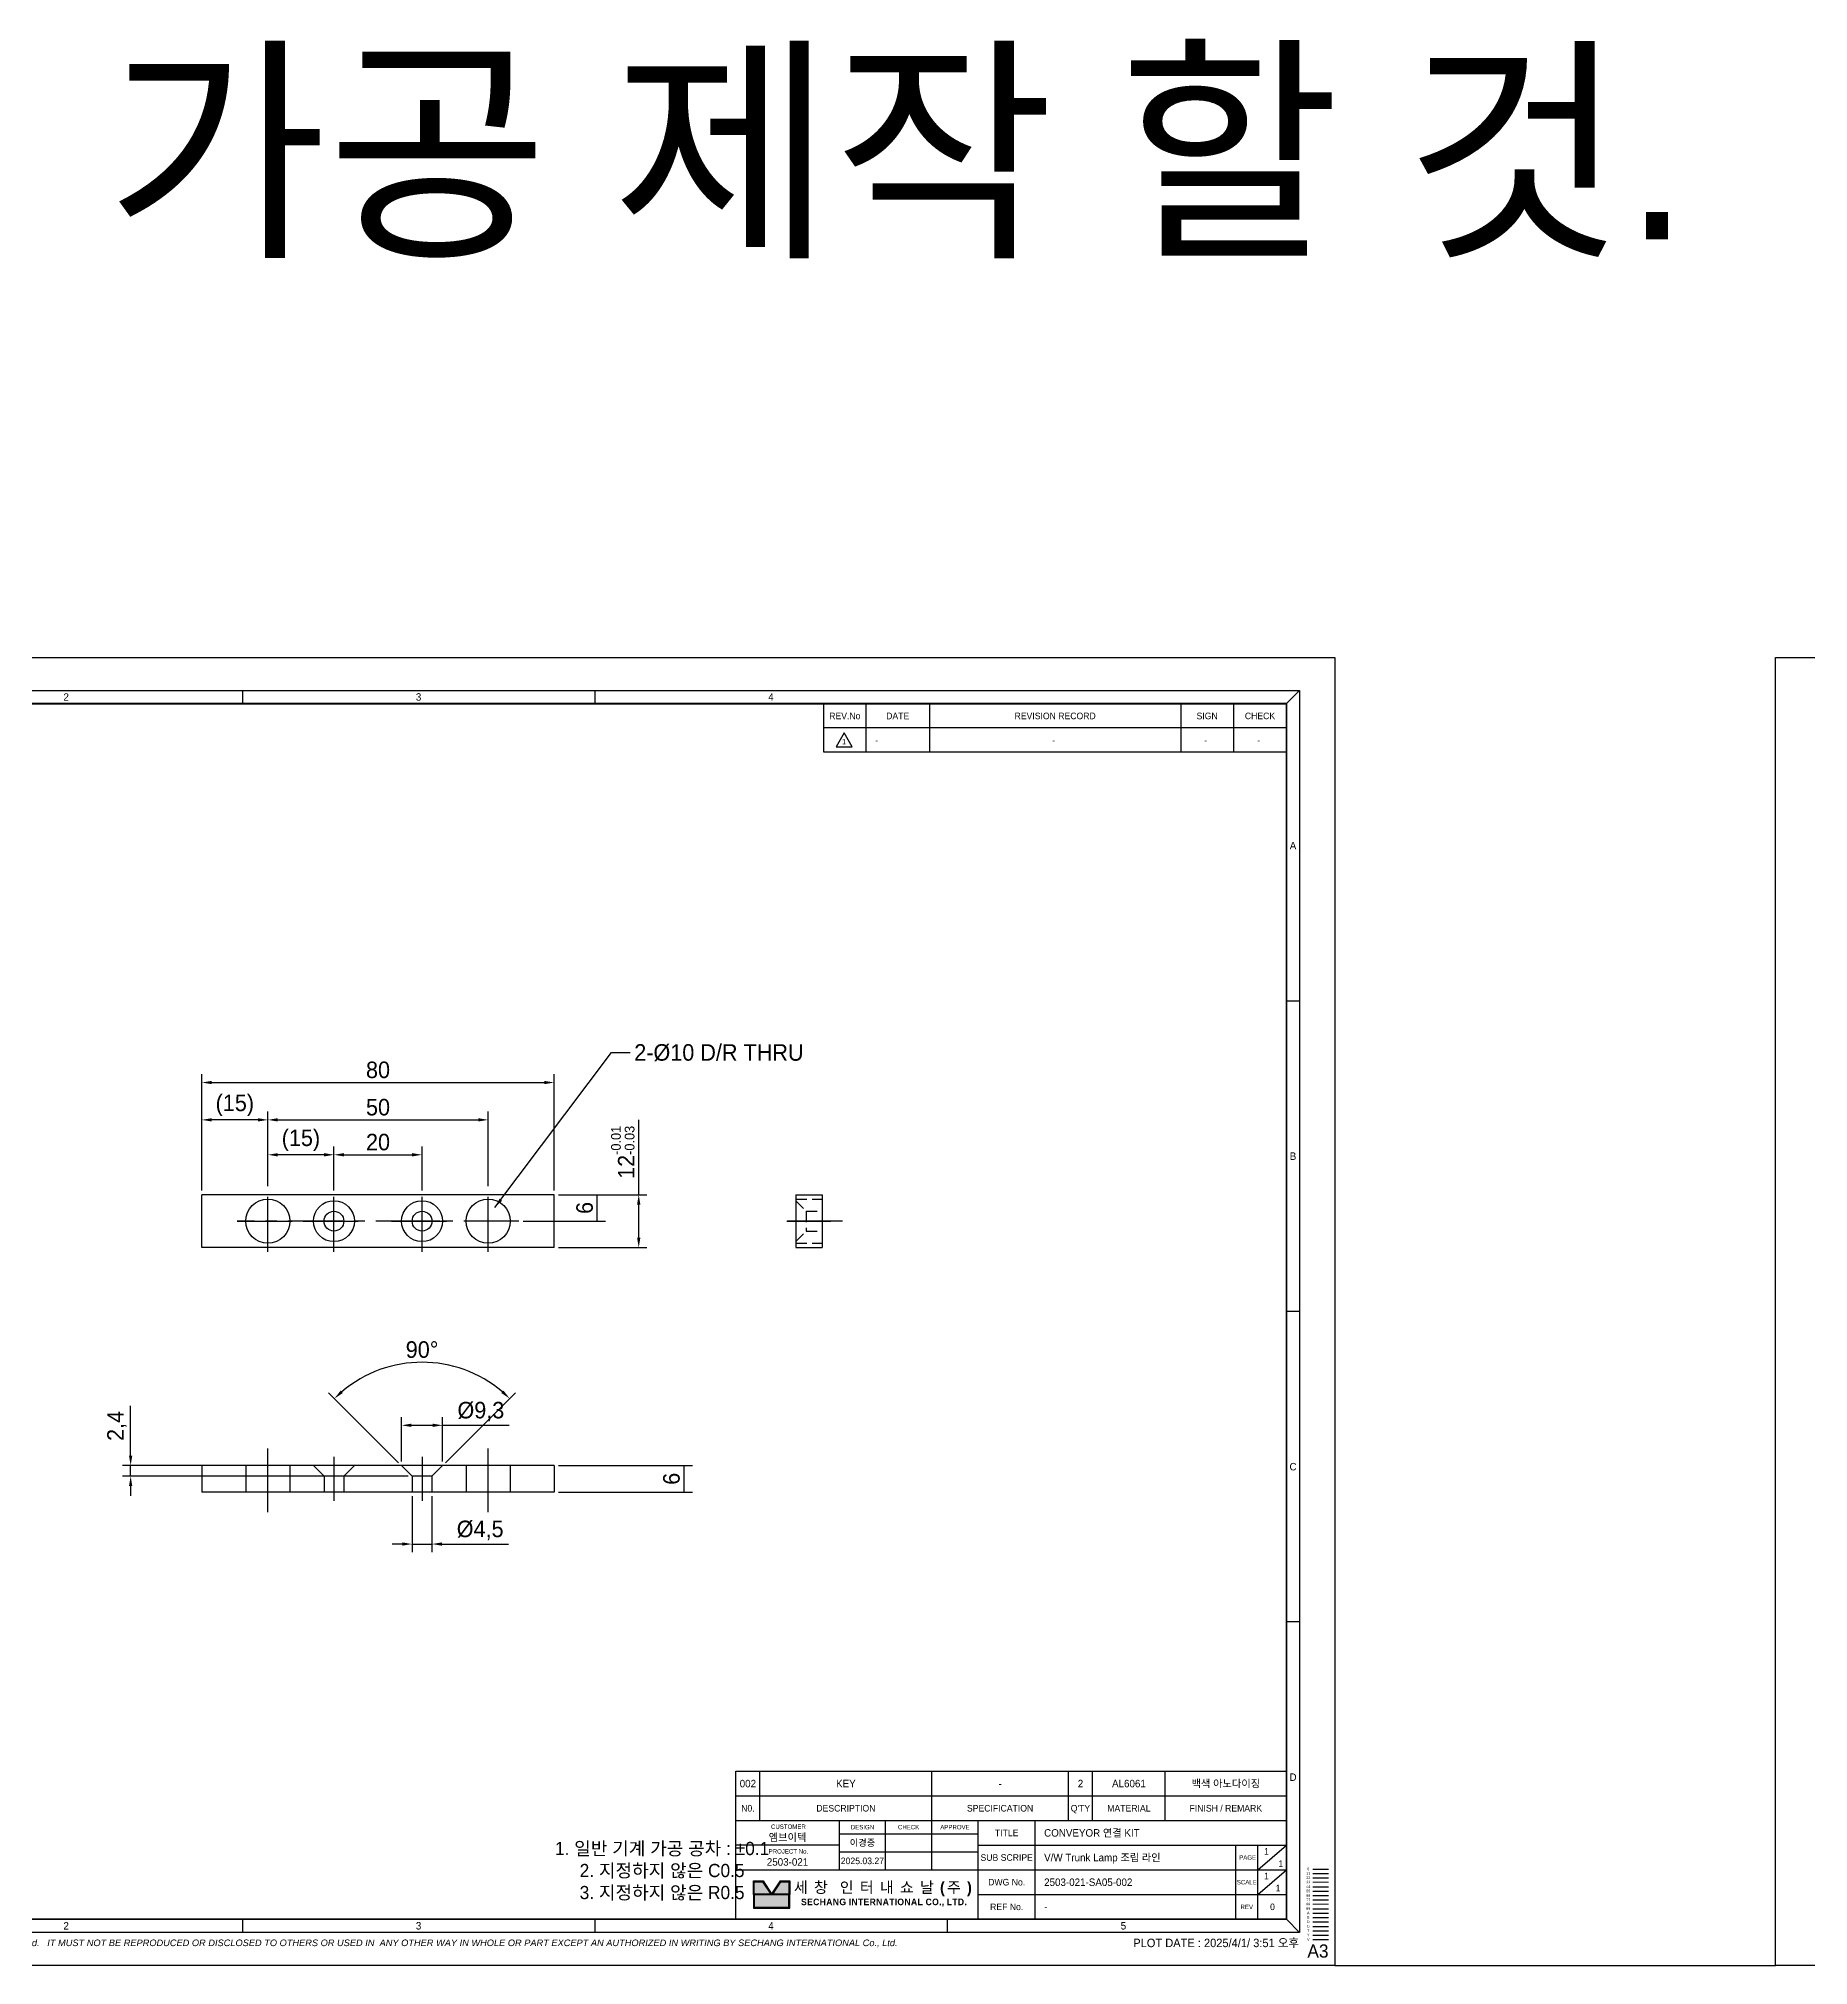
# Model space of a CAD drawing. Header units: inches. Extents: x 0 to 23821, y 0 to 11279.
# Drawn here: x 17445.7 to 17847.5, y 9878.4 to 10315.9 of the extents above; entities that cross this region are included whole.
import ezdxf
from ezdxf.enums import TextEntityAlignment as Align

# ---------------------------------------------------------------- set-up
doc = ezdxf.new("R2010")
doc.units = ezdxf.units.IN
doc.header["$LTSCALE"] = 10
doc.header["$MEASUREMENT"] = 0
for name, pattern in [('CENTER', [2, 1.25, -0.25, 0.25, -0.25]), ('HIDDEN', [0.375, 0.25, -0.125]), ('HIDDENX2', [0.75, 0.5, -0.25]), ('PHANTOM', [2.5, 1.25, -0.25, 0.25, -0.25, 0.25, -0.25])]:
    doc.linetypes.add(name, pattern=pattern)
doc.layers.get('Defpoints').update_dxf_attribs({"color": 8})
for name, color, linetype in [('11', 1, 'CENTER'), ('22', 2, 'HIDDEN'), ('44', 4, 'Continuous'), ('55', 5, 'Continuous'), ('66', 6, 'PHANTOM'), ('77', 40, 'HIDDEN'), ('99', 181, 'Continuous'), ('A', 8, 'Continuous'), ('B', 123, 'Continuous'), ('CENTERLINE', 1, 'CENTER'), ('D', 3, 'Continuous'), ('G', 231, 'Continuous'), ('HiddenLine', 4, 'HIDDENX2'), ('T', 3, 'Continuous'), ('V', 1, 'Continuous'), ('Y', 60, 'Continuous')]:
    doc.layers.add(name, color=color, linetype=linetype)
doc.layers.add('33', color=3, linetype='PHANTOM', lineweight=9)
doc.layers.add('88', color=35, linetype='Continuous', lineweight=5)
doc.styles.add('ROMANS', font='romans.shx', dxfattribs={"width": 0.9, "bigfont": 'whgtxt.shx'})
doc.styles.add('SCI', font='')
doc.styles.get('SCI').set_extended_font_data('Gulim')
doc.dimstyles.new('SCH', dxfattribs={"dimtxt": 2.5, "dimasz": 2, "dimexe": 1.25, "dimexo": 0.625, "dimtad": 1, "dimdec": 8, "dimtxsty": 'SCI', "dimcen": 2.5, "dimclrd": 4, "dimclre": 4, "dimclrt": 7, "dimadec": 8, "dimazin": 2, "dimtfac": 1, "dimtdec": 8, "dimtmove": 0, "dimatfit": 3, "dimfxl": 1, "dimarcsym": 0})

# ---------------------------------------------------------------- blocks, each defined once
blk = doc.blocks.new('A$C5b8731fd')
for p, q in [((0, 0), (-2.25, -3.9)), ((2.25, -3.9), (0, 0)), ((-2.25, -3.9), (2.25, -3.9))]:
    blk.add_line(p, q)
blk = doc.blocks.new('SECHANG REV')
at = {"color": 7}
blk.add_line((-52.5, 0), (-52.5, 5.5), dxfattribs=at)
at = {"color": 3}
for p, q in [((-43, 5.5), (-43, 0)), ((-28.5, 5.5), (-28.5, 0)), ((28.5, 5.5), (28.5, 0)), ((40.5, 5.5), (40.5, 0)), ((52.5, 5.5), (52.5, 0))]:
    blk.add_line(p, q, dxfattribs=at)
blk.add_line((52.5, 0), (-52.5, 0))
blk = doc.blocks.new('A$Ce02b700d')
h = blk.add_hatch(color=5)
h.dxf.hatch_style = 1
h.paths.add_polyline_path([(145.04, -139), (144.1, -139), (144.1, -140.4), (145.97, -140.4)])
h.paths.add_polyline_path([(148.03, -139), (147.09, -139), (146.16, -140.4), (148.03, -140.4)])
h.paths.add_polyline_path([(148.03, -140.5), (144.1, -140.5), (144.1, -141.9), (148.03, -141.9)])
at = {"color": 2}
for p, q in [((6, -3.75), (7.5, -5.25)), ((46, -5), (46, -3.75)), ((46, -3.75), (46, -5.25)), ((86, -3.75), (86, -5.25)), ((126, -3.75), (126, -5.25)), ((206, -3.75), (204.5, -5.25)), ((7.5, -143.25), (6, -144.75)), ((46, -143.25), (46, -144.75)), ((86, -143.25), (86, -144.75)), ((126, -143.25), (126, -144.75)), ((166, -143.25), (166, -144.75)), ((204.5, -143.25), (206, -144.75))]:
    blk.add_line(p, q, dxfattribs=at)
at = {"color": 40}
for p, q in [((23.5, -9.25), (23.5, -5.25)), ((46, -9.25), (46, -5.25))]:
    blk.add_line(p, q, dxfattribs=at)
at = {"color": 3}
blk.add_line((152, -5.25), (204.5, -5.25), dxfattribs=at)
blk.add_line((152, -5.25), (204.5, -5.25), dxfattribs=at)
for p, q in [((6, -39), (7.5, -39)), ((204.5, -39), (206, -39)), ((7.5, -74.25), (6, -74.25)), ((206, -74.25), (204.5, -74.25)), ((7.5, -109.5), (6, -109.5)), ((206, -109.5), (204.5, -109.5)), ((142, -126.45), (204.5, -126.45)), ((142, -143.25), (142, -126.45)), ((204.5, -126.45), (204.5, -143.25)), ((142, -129.25), (204.5, -129.25)), ((142, -132.05), (204.5, -132.05)), ((153.75, -132.05), (153.75, -137.65)), ((159, -137.65), (159, -132.05)), ((164.25, -137.65), (164.25, -132.05)), ((169.5, -143.25), (169.5, -132.05)), ((153.75, -133.55), (169.5, -133.55)), ((198.75, -143.25), (198.75, -134.85)), ((201.25, -137.65), (204.5, -134.85)), ((201.25, -143.25), (201.25, -134.85)), ((142, -137.65), (204.5, -137.65)), ((201.25, -140.45), (204.5, -137.65)), ((207.48, -137.56), (209.29, -137.56)), ((144, -140.45), (144, -138.9)), ((144, -138.9), (145.1, -138.9)), ((144.1, -140.4), (144.1, -139)), ((144.1, -139), (145.04, -139)), ((145.04, -139), (145.97, -140.4)), ((145.1, -138.9), (146.07, -140.36)), ((147.04, -138.9), (146.07, -140.36)), ((147.09, -139), (146.16, -140.4)), ((147.04, -138.9), (148.13, -138.9)), ((147.09, -139), (148.03, -139)), ((148.03, -139), (148.03, -140.4)), ((148.13, -138.9), (148.13, -140.45)), ((144, -140.45), (144, -142)), ((144, -142), (148.13, -142)), ((145.97, -140.4), (144.1, -140.4)), ((148.03, -140.5), (144.1, -140.5)), ((144.1, -140.5), (144.1, -141.9)), ((144.1, -141.9), (148.03, -141.9)), ((148.03, -140.4), (146.16, -140.4)), ((148.03, -141.9), (148.03, -140.5)), ((148.13, -142), (148.13, -140.45)), ((142, -143.25), (204.5, -143.25))]:
    blk.add_line(p, q)
at = {"color": 1}
blk.add_lwpolyline([(0, 0), (210, 0), (210, -148.5), (0, -148.5)], close=True, dxfattribs=at)
at = {"color": 2}
blk.add_lwpolyline([(6, -3.75), (206, -3.75), (206, -144.75), (6, -144.75)], close=True, dxfattribs=at)
at = {"const_width": 0.2}
blk.add_lwpolyline([(7.5, -5.25), (204.5, -5.25), (204.5, -143.25), (7.5, -143.25)], close=True, dxfattribs=at)
at = {"color": 40}
blk.add_lwpolyline([(7.5, -9.25), (46, -9.25)], dxfattribs=at)
for points in [[(22.22, -16.54), (23.84, -13.72), (20.59, -13.72)], [(25.47, -16.54), (27.09, -13.72), (23.84, -13.72)], [(33.58, -16.54), (35.21, -13.72), (31.96, -13.72)], [(36.83, -16.54), (38.46, -13.72), (35.21, -13.72)], [(40.08, -16.54), (41.71, -13.72), (38.46, -13.72)]]:
    blk.add_lwpolyline(points, close=True)
blk.add_circle((14.59, -14.92), 3.75)
at = {"layer": '11'}
blk.add_line((207.48, -138.06), (209.29, -138.06), dxfattribs=at)
at = {"layer": '22'}
blk.add_line((207.48, -138.56), (209.29, -138.56), dxfattribs=at)
at = {"layer": '33'}
blk.add_line((207.48, -139.06), (209.29, -139.06), dxfattribs=at)
at = {"layer": '44'}
blk.add_line((207.48, -139.56), (209.29, -139.56), dxfattribs=at)
at = {"layer": '55'}
blk.add_line((207.48, -140.06), (209.29, -140.06), dxfattribs=at)
at = {"layer": '66'}
blk.add_line((207.48, -140.56), (209.29, -140.56), dxfattribs=at)
at = {"layer": '77'}
blk.add_line((207.48, -141.06), (209.29, -141.06), dxfattribs=at)
at = {"layer": '88'}
blk.add_line((207.48, -141.56), (209.29, -141.56), dxfattribs=at)
at = {"layer": '99'}
blk.add_line((207.48, -142.06), (209.29, -142.06), dxfattribs=at)
at = {"layer": 'A'}
blk.add_line((207.48, -142.56), (209.29, -142.56), dxfattribs=at)
at = {"layer": 'B'}
blk.add_line((207.48, -143.06), (209.29, -143.06), dxfattribs=at)
at = {"layer": 'D'}
for p, q in [((144.75, -129.25), (144.75, -126.45)), ((164.25, -129.25), (164.25, -126.45)), ((179.75, -129.25), (179.75, -126.45)), ((182.5, -129.25), (182.5, -126.45)), ((190.75, -129.25), (190.75, -126.45)), ((144.75, -132.05), (144.75, -129.25)), ((164.25, -132.05), (164.25, -129.25)), ((179.75, -132.05), (179.75, -129.25)), ((182.5, -132.05), (182.5, -129.25)), ((190.75, -132.05), (190.75, -129.25)), ((176, -143.25), (176, -132.05)), ((153.75, -134.85), (142, -134.85)), ((153.75, -135.6), (169.5, -135.6)), ((169.5, -134.85), (204.5, -134.85)), ((169.5, -140.45), (204.5, -140.45)), ((207.48, -143.56), (209.29, -143.56))]:
    blk.add_line(p, q, dxfattribs=at)
at = {"layer": 'G'}
blk.add_line((207.48, -144.06), (209.29, -144.06), dxfattribs=at)
at = {"layer": 'T'}
blk.add_line((207.48, -144.56), (209.29, -144.56), dxfattribs=at)
at = {"layer": 'V'}
blk.add_line((207.48, -145.56), (209.29, -145.56), dxfattribs=at)
at = {"layer": 'Y'}
blk.add_line((207.48, -145.06), (209.29, -145.06), dxfattribs=at)
for name, p, xscale, yscale, zscale in [('SECHANG REV', (178.25, -8), 0.5, 0.5, 0.5), ('SECHANG REV', (178.25, -10.75), 0.5, 0.5, 0.5), ('A$C5b8731fd', (154.3, -8.58), 0.3999999999999999, 0.3999999999999999, 0.3999999999999999)]:
    blk.add_blockref(name, p, dxfattribs=dict(xscale=xscale, yscale=yscale, zscale=zscale))
at = {"color": 2, "style": 'SCI'}
blk.add_text('1', height=0.5, dxfattribs=at).set_placement((26, -4.38), align=Align.MIDDLE_CENTER)
at = {"style": 'SCI'}
for s, height, p in [('Project No.', 2, (15.5, -7.25)), ('N0.', 0.75, (143.38, -130.65)), ('DESCRIPTION', 0.75, (154.5, -130.65)), ('SPECIFICATION', 0.75, (172, -130.65)), ("Q'TY", 0.75, (181.12, -130.65)), ('MATERIAL', 0.75, (186.62, -130.65)), ('FINISH / REMARK', 0.75, (197.62, -130.65)), ('이경중', 0.75, (156.38, -134.57)), ('0', 0.3, (206.98, -137.54))]:
    blk.add_text(s, height=height, dxfattribs=at).set_placement(p, align=Align.MIDDLE_CENTER)
for p in [(157.84, -9.77), (177.93, -9.77), (195.18, -9.77), (201.18, -9.77)]:
    blk.add_text('-', height=0.75, dxfattribs=at).set_placement(p)
at = {"style": 'ROMANS', "width": 0.8}
for s, p in [('(', (30.29, -14.66)), (')', (42.92, -14.66))]:
    blk.add_text(s, height=3.08, dxfattribs=at).set_placement(p, align=Align.MIDDLE_CENTER)
at = {"linetype": 'Continuous', "style": 'SCI'}
blk.add_text('PLOT DATE : 2025/4/1/ 3:51 오후', height=0.96, dxfattribs=at).set_placement((205.93, -146.42), align=Align.RIGHT)
at = {"color": 2, "style": 'SCI'}
blk.add_text('A3', height=1.5, dxfattribs=at).set_placement((209.28, -148.06), align=Align.BOTTOM_RIGHT)
at = {"color": 2, "attachment_point": 5, "style": 'SCI'}
for s, insert, char_height, width in [('1', (26, -4.5), 0.85, 40), ('2', (66, -4.5), 0.85, 40), ('3', (106, -4.5), 0.85, 40), ('4', (146, -4.5), 0.85, 40), ('A', (6.75, -21.37), 0.85, 1.5), ('A', (205.25, -21.37), 0.85, 1.5), ('B', (6.75, -56.62), 0.85, 1.5), ('B', (205.25, -56.62), 0.85, 1.5), ('C', (6.75, -91.88), 0.85, 1.5), ('C', (205.25, -91.88), 0.85, 1.5), ('D', (6.75, -127.12), 0.85, 1.5), ('D', (205.25, -127.12), 0.85, 1.5), ('1. 일반 기계 가공 공차 : ±0.1\\P2. 지정하지 않은 C0.5\\P3. 지정하지 않은 R0.5', (133.64, -137.8), 1.5, 41.7909), ('1', (26, -144), 0.85, 40), ('2', (66, -144), 0.85, 40), ('3', (106, -144), 0.85, 40), ('4', (146, -144), 0.85, 40), ('5', (186, -144), 0.85, 40)]:
    blk.add_mtext(s, dxfattribs=dict(at, insert=insert, char_height=char_height, width=width))
at = {"style": 'SCI'}
for s, insert, char_height, width, attachment_point in [('REV.No', (154.38, -6.65), 0.75, 4.75, 5), ('DATE', (160.38, -6.65), 0.75, 7.25, 5), ('REVISION RECORD', (178.25, -6.65), 0.75, 28.5, 5), ('SIGN', (195.5, -6.65), 0.75, 6, 5), ('CHECK', (201.5, -6.65), 0.75, 6, 5), ('{\\fGulim|b0|i0|c129|p50;1}', (154.3, -9.56), 0.6, 1.8015, 5), (' CUSTOMER', (147.88, -132.75), 0.5, 11.75, 5), ('DESIGN', (156.38, -132.8), 0.5, 5.25, 5), ('CHECK', (161.62, -132.8), 0.5, 5.25, 5), ('APPROVE', (166.88, -132.8), 0.5, 5.25, 5), ('TITLE', (172.75, -133.45), 0.75, 6.5, 5), (' PROJECT No.', (147.88, -135.55), 0.5, 11.75, 5), ('\\pi0.71363;1', (201.25, -135.55), 0.75, 1.625, 4), ('SUB SCRIPE', (172.75, -136.25), 0.75, 6.5, 5), (' PAGE', (200, -136.25), 0.5, 2.5, 5), ('\\pi0.71363;1', (202.88, -136.95), 0.75, 1.625, 4), ('{\\fGulim|b1|i0|c129|p50;\\T1.45;세창 인터내쇼날(주)}', (158.82, -139.82), 1.25, 19.3667, 5), ('DWG No.', (172.75, -139.05), 0.75, 6.5, 5), ('SCALE', (200, -139.05), 0.5, 2.5, 5), ('\\pi0.71363;1', (201.25, -138.35), 0.75, 1.625, 4), ('{\\fGulim|b1|i0|c129|p50;\\T1.05;SECHANG INTERNATIONAL CO., LTD.}', (158.82, -141.37), 0.75, 19.3667, 5), ('REF No.', (172.75, -141.85), 0.75, 6.5, 5), ('REV', (200, -141.85), 0.5, 2.5, 5)]:
    blk.add_mtext(s, dxfattribs=dict(at, insert=insert, char_height=char_height, width=width, attachment_point=attachment_point))
at = {"color": 3, "insert": (6, -146), "char_height": 0.75, "width": 200.0119, "attachment_point": 4, "style": 'SCI'}
blk.add_mtext('{\\fArial|b0|i1|c0|p34;THIS DRAWING CONTAINS CONFIDENTIAL INFORMATION PROPRIETARY TO SECHANG INTERNATIONAL Co., Ltd.   IT MUST NOT BE REPRODUCED OR DISCLOSED TO OTHERS OR USED IN  ANY OTHER WAY IN WHOLE OR PART EXCEPT AN AUTHORIZED IN WRITING BY SECHANG INTERNATIONAL Co., Ltd.  }', dxfattribs=at)
at = {"layer": '11', "style": 'SCI'}
blk.add_text('11', height=0.3, dxfattribs=at).set_placement((206.98, -138.04), align=Align.MIDDLE_CENTER)
at = {"layer": '22', "style": 'SCI'}
blk.add_text('22', height=0.3, dxfattribs=at).set_placement((206.98, -138.54), align=Align.MIDDLE_CENTER)
at = {"layer": '33', "style": 'SCI'}
blk.add_text('33', height=0.3, dxfattribs=at).set_placement((206.98, -139.04), align=Align.MIDDLE_CENTER)
at = {"layer": '44', "style": 'SCI'}
blk.add_text('44', height=0.3, dxfattribs=at).set_placement((206.98, -139.54), align=Align.MIDDLE_CENTER)
at = {"layer": '55', "style": 'SCI'}
blk.add_text('55', height=0.3, dxfattribs=at).set_placement((206.98, -140.04), align=Align.MIDDLE_CENTER)
at = {"layer": '66', "style": 'SCI'}
blk.add_text('66', height=0.3, dxfattribs=at).set_placement((206.98, -140.54), align=Align.MIDDLE_CENTER)
at = {"layer": '77', "style": 'SCI'}
blk.add_text('77', height=0.3, dxfattribs=at).set_placement((206.98, -141.04), align=Align.MIDDLE_CENTER)
at = {"layer": '88', "style": 'SCI'}
blk.add_text('88', height=0.3, dxfattribs=at).set_placement((206.98, -141.54), align=Align.MIDDLE_CENTER)
at = {"layer": '99', "style": 'SCI'}
blk.add_text('99', height=0.3, dxfattribs=at).set_placement((206.98, -142.04), align=Align.MIDDLE_CENTER)
at = {"layer": 'A', "style": 'SCI'}
blk.add_text('A', height=0.3, dxfattribs=at).set_placement((206.98, -142.54), align=Align.MIDDLE_CENTER)
at = {"layer": 'B', "style": 'SCI'}
blk.add_text('B', height=0.3, dxfattribs=at).set_placement((206.98, -143.04), align=Align.MIDDLE_CENTER)
at = {"layer": 'D', "style": 'SCI'}
blk.add_text('D', height=0.3, dxfattribs=at).set_placement((206.98, -143.54), align=Align.MIDDLE_CENTER)
at = {"layer": 'G', "style": 'SCI'}
blk.add_text('G', height=0.3, dxfattribs=at).set_placement((206.98, -144.04), align=Align.MIDDLE_CENTER)
at = {"layer": 'T', "style": 'SCI'}
blk.add_text('T', height=0.3, dxfattribs=at).set_placement((206.98, -144.54), align=Align.MIDDLE_CENTER)
at = {"layer": 'V', "style": 'SCI'}
blk.add_text('V', height=0.3, dxfattribs=at).set_placement((206.98, -145.54), align=Align.MIDDLE_CENTER)
at = {"layer": 'Y', "style": 'SCI'}
blk.add_text('Y', height=0.3, dxfattribs=at).set_placement((206.98, -145.04), align=Align.MIDDLE_CENTER)
blk = doc.blocks.new('A$C1D625E36')
for p, q in [((40, 0), (-40, 0)), ((-40, 0), (-40, -6)), ((40, 0), (40, -6)), ((40, -6), (-40, -6))]:
    blk.add_line(p, q)
at = {"layer": 'CENTERLINE', "ltscale": 5}
for p, q in [((-25, -10.6), (-25, 3.9)), ((25, -10.6), (25, 3.9))]:
    blk.add_line(p, q, dxfattribs=at)
at = {"layer": 'CENTERLINE', "ltscale": 1.425}
for p, q in [((-10, 2), (-10, -8)), ((10, 2), (10, -8))]:
    blk.add_line(p, q, dxfattribs=at)
at = {"layer": 'HiddenLine', "ltscale": 5}
for p, q in [((-30, 0), (-30, -6)), ((-20, 0), (-20, -6)), ((20, 0), (20, -6)), ((30, 0), (30, -6))]:
    blk.add_line(p, q, dxfattribs=at)
at = {"layer": 'HiddenLine', "ltscale": 2.85}
for p, q in [((-14.65, 0), (-12.25, -2.4)), ((-5.35, 0), (-7.75, -2.4)), ((5.35, 0), (7.75, -2.4)), ((14.65, 0), (12.25, -2.4)), ((-7.75, -2.4), (-12.25, -2.4)), ((-12.25, -2.4), (-12.25, -6)), ((-7.75, -2.4), (-7.75, -6)), ((12.25, -2.4), (7.75, -2.4)), ((7.75, -2.4), (7.75, -6)), ((12.25, -2.4), (12.25, -6))]:
    blk.add_line(p, q, dxfattribs=at)
blk = doc.blocks.new('MDCSM4', base_point=(159210.18, -20101.08))
at = {"color": 7, "linetype": 'Continuous'}
for radius in [4.65, 2.25]:
    blk.add_circle((159210.18, -20101.08), radius, dxfattribs=at)
at = {"layer": '11'}
for p, q in [((159210.18, -20108.05), (159210.18, -20094.1)), ((159203.21, -20101.08), (159217.16, -20101.08))]:
    blk.add_line(p, q, dxfattribs=at)
blk = doc.blocks.new('A$C02CF22F7')
for p, q in [((-40, -6), (-40, 6)), ((40, 6), (-40, 6)), ((40, -6), (40, 6)), ((40, -6), (-40, -6))]:
    blk.add_line(p, q)
for centre in [(-25, 0), (25, 0)]:
    blk.add_circle(centre, 5)
at = {"layer": '11'}
for p, q in [((-25, -7), (-25, 7)), ((25, -7), (25, 7)), ((32, 0), (-32, 0)), ((-32, 0), (-18, 0)), ((-14, 0), (-6, 0)), ((14, 0), (6, 0))]:
    blk.add_line(p, q, dxfattribs=at)
for p in [(-10, 0), (10, 0)]:
    blk.add_blockref('MDCSM4', p)
blk = doc.blocks.new('*D2035')
at = {"color": 4, "lineweight": -2, "transparency": 16777216}
for p, q in [((17581.97, 10053.39), (17581.97, 10070.38)), ((17563.73, 10053.39), (17583.85, 10053.39)), ((17581.97, 10043.64), (17581.97, 10051.14)), ((17563.73, 10041.39), (17583.85, 10041.39))]:
    blk.add_line(p, q, dxfattribs=at)
at = {"color": 4, "transparency": 16777216}
for points in [[(17581.6, 10051.14), (17582.35, 10051.14), (17581.97, 10053.39)], [(17581.6, 10043.64), (17582.35, 10043.64), (17581.97, 10041.39)]]:
    blk.add_solid(points, dxfattribs=at)
at = {"layer": 'Defpoints', "color": 0, "transparency": 16777216}
for p in [(17562.79, 10053.39), (17581.97, 10053.39), (17562.79, 10041.39)]:
    blk.add_point(p, dxfattribs=at)
at = {"color": 7, "transparency": 16777216, "insert": (17578.35, 10063.01), "char_height": 3.75, "attachment_point": 5, "rotation": 90, "style": 'SCI'}
blk.add_mtext('12{\\H0.59x;\\S-0.01^ -0.03;}', dxfattribs=at)
blk = doc.blocks.new('*D2036')
at = {"color": 4, "lineweight": -2, "transparency": 16777216}
for p, q in [((17563.73, 10053.39), (17574.44, 10053.39)), ((17572.56, 10047.39), (17572.56, 10053.39)), ((17555.73, 10047.39), (17574.44, 10047.39))]:
    blk.add_line(p, q, dxfattribs=at)
at = {"layer": 'Defpoints', "color": 0, "transparency": 16777216}
for p in [(17562.79, 10053.39), (17572.56, 10053.39), (17554.79, 10047.39)]:
    blk.add_point(p, dxfattribs=at)
at = {"color": 7, "transparency": 16777216, "insert": (17569.7, 10050.39), "char_height": 3.75, "attachment_point": 5, "rotation": 90, "style": 'SCI'}
blk.add_mtext('6', dxfattribs=at)
blk = doc.blocks.new('*D2037')
at = {"color": 4, "lineweight": -2, "transparency": 16777216}
for p, q in [((17482.79, 10054.32), (17482.79, 10080.74)), ((17562.79, 10054.32), (17562.79, 10080.74)), ((17485.04, 10078.86), (17560.54, 10078.86))]:
    blk.add_line(p, q, dxfattribs=at)
at = {"color": 4, "transparency": 16777216}
for points in [[(17485.04, 10079.24), (17485.04, 10078.49), (17482.79, 10078.86)], [(17560.54, 10079.24), (17560.54, 10078.49), (17562.79, 10078.86)]]:
    blk.add_solid(points, dxfattribs=at)
at = {"layer": 'Defpoints', "color": 0, "transparency": 16777216}
for p in [(17562.79, 10078.86), (17482.79, 10053.39), (17562.79, 10053.39)]:
    blk.add_point(p, dxfattribs=at)
at = {"color": 7, "transparency": 16777216, "insert": (17522.79, 10081.72), "char_height": 3.75, "attachment_point": 5, "style": 'SCI'}
blk.add_mtext('80', dxfattribs=at)
blk = doc.blocks.new('*D2038')
at = {"color": 4, "lineweight": -2, "transparency": 16777216}
for p, q in [((17497.79, 10055.32), (17497.79, 10072.26)), ((17547.79, 10055.32), (17547.79, 10072.26)), ((17500.04, 10070.38), (17545.54, 10070.38))]:
    blk.add_line(p, q, dxfattribs=at)
at = {"color": 4, "transparency": 16777216}
for points in [[(17500.04, 10070.76), (17500.04, 10070.01), (17497.79, 10070.38)], [(17545.54, 10070.76), (17545.54, 10070.01), (17547.79, 10070.38)]]:
    blk.add_solid(points, dxfattribs=at)
at = {"layer": 'Defpoints', "color": 0, "transparency": 16777216}
for p in [(17547.79, 10070.38), (17497.79, 10054.39), (17547.79, 10054.39)]:
    blk.add_point(p, dxfattribs=at)
at = {"color": 7, "transparency": 16777216, "insert": (17522.79, 10073.24), "char_height": 3.75, "attachment_point": 5, "style": 'SCI'}
blk.add_mtext('50', dxfattribs=at)
blk = doc.blocks.new('*D2039')
at = {"color": 4, "lineweight": -2, "transparency": 16777216}
for p, q in [((17512.79, 10054.32), (17512.79, 10064.33)), ((17532.79, 10054.32), (17532.79, 10064.33)), ((17515.04, 10062.46), (17530.54, 10062.46))]:
    blk.add_line(p, q, dxfattribs=at)
at = {"color": 4, "transparency": 16777216}
for points in [[(17515.04, 10062.83), (17515.04, 10062.08), (17512.79, 10062.46)], [(17530.54, 10062.83), (17530.54, 10062.08), (17532.79, 10062.46)]]:
    blk.add_solid(points, dxfattribs=at)
at = {"layer": 'Defpoints', "color": 0, "transparency": 16777216}
for p in [(17532.79, 10062.46), (17512.79, 10053.39), (17532.79, 10053.39)]:
    blk.add_point(p, dxfattribs=at)
at = {"color": 7, "transparency": 16777216, "insert": (17522.79, 10065.32), "char_height": 3.75, "attachment_point": 5, "style": 'SCI'}
blk.add_mtext('20', dxfattribs=at)
blk = doc.blocks.new('*D2040')
at = {"color": 4, "lineweight": -2, "transparency": 16777216}
for p, q in [((17497.79, 10055.32), (17497.79, 10064.33)), ((17512.79, 10055.3), (17512.79, 10064.33)), ((17510.54, 10062.46), (17500.04, 10062.46))]:
    blk.add_line(p, q, dxfattribs=at)
at = {"color": 4, "transparency": 16777216}
for points in [[(17500.04, 10062.83), (17500.04, 10062.08), (17497.79, 10062.46)], [(17510.54, 10062.83), (17510.54, 10062.08), (17512.79, 10062.46)]]:
    blk.add_solid(points, dxfattribs=at)
at = {"layer": 'Defpoints', "color": 0, "transparency": 16777216}
for p in [(17497.79, 10062.46), (17497.79, 10054.39), (17512.79, 10054.36)]:
    blk.add_point(p, dxfattribs=at)
at = {"color": 7, "transparency": 16777216, "insert": (17505.29, 10065.75), "char_height": 3.75, "attachment_point": 5, "style": 'SCI'}
blk.add_mtext('(15)', dxfattribs=at)
blk = doc.blocks.new('*D2041')
at = {"color": 4, "lineweight": -2, "transparency": 16777216}
for p, q in [((17482.79, 10054.32), (17482.79, 10072.26)), ((17497.79, 10055.32), (17497.79, 10072.26)), ((17495.54, 10070.38), (17485.04, 10070.38))]:
    blk.add_line(p, q, dxfattribs=at)
at = {"color": 4, "transparency": 16777216}
for points in [[(17485.04, 10070.76), (17485.04, 10070.01), (17482.79, 10070.38)], [(17495.54, 10070.76), (17495.54, 10070.01), (17497.79, 10070.38)]]:
    blk.add_solid(points, dxfattribs=at)
at = {"layer": 'Defpoints', "color": 0, "transparency": 16777216}
for p in [(17482.79, 10070.38), (17497.79, 10054.39), (17482.79, 10053.39)]:
    blk.add_point(p, dxfattribs=at)
at = {"color": 7, "transparency": 16777216, "insert": (17490.29, 10073.68), "char_height": 3.75, "attachment_point": 5, "style": 'SCI'}
blk.add_mtext('(15)', dxfattribs=at)
blk = doc.blocks.new('*D2042')
at = {"color": 4, "lineweight": -2, "transparency": 16777216}
for p, q in [((17563.73, 9991.89), (17594.16, 9991.89)), ((17592.28, 9985.89), (17592.28, 9991.89)), ((17563.73, 9985.89), (17594.16, 9985.89))]:
    blk.add_line(p, q, dxfattribs=at)
at = {"layer": 'Defpoints', "color": 0, "transparency": 16777216}
for p in [(17562.79, 9991.89), (17592.28, 9991.89), (17562.79, 9985.89)]:
    blk.add_point(p, dxfattribs=at)
at = {"color": 7, "transparency": 16777216, "insert": (17589.42, 9988.89), "char_height": 3.75, "attachment_point": 5, "rotation": 90, "style": 'SCI'}
blk.add_mtext('6', dxfattribs=at)
blk = doc.blocks.new('*D2043')
at = {"color": 4, "lineweight": -2, "transparency": 16777216}
for p, q in [((17528.14, 9992.82), (17528.14, 10002.91)), ((17537.44, 9992.82), (17537.44, 10002.91)), ((17530.39, 10001.03), (17535.19, 10001.03)), ((17537.44, 10001.03), (17552.58, 10001.03))]:
    blk.add_line(p, q, dxfattribs=at)
at = {"color": 4, "transparency": 16777216}
for points in [[(17530.39, 10001.41), (17530.39, 10000.66), (17528.14, 10001.03)], [(17535.19, 10001.41), (17535.19, 10000.66), (17537.44, 10001.03)]]:
    blk.add_solid(points, dxfattribs=at)
at = {"layer": 'Defpoints', "color": 0, "transparency": 16777216}
for p in [(17537.44, 10001.03), (17528.14, 9991.89), (17537.44, 9991.89)]:
    blk.add_point(p, dxfattribs=at)
at = {"color": 7, "transparency": 16777216, "insert": (17546.14, 10004.13), "char_height": 3.75, "attachment_point": 5, "style": 'SCI'}
blk.add_mtext('%%c9,3', dxfattribs=at)
blk = doc.blocks.new('*D2044')
at = {"color": 4, "lineweight": -2, "transparency": 16777216}
for p, q in [((17466.64, 9994.14), (17466.64, 10005.42)), ((17521.85, 9991.89), (17464.76, 9991.89)), ((17529.6, 9989.49), (17464.76, 9989.49)), ((17466.64, 9989.49), (17466.64, 9991.89)), ((17466.64, 9987.24), (17466.64, 9984.99))]:
    blk.add_line(p, q, dxfattribs=at)
at = {"color": 4, "transparency": 16777216}
for points in [[(17466.26, 9994.14), (17467.01, 9994.14), (17466.64, 9991.89)], [(17466.26, 9987.24), (17467.01, 9987.24), (17466.64, 9989.49)]]:
    blk.add_solid(points, dxfattribs=at)
at = {"layer": 'Defpoints', "color": 0, "transparency": 16777216}
for p in [(17466.64, 9991.89), (17522.79, 9991.89), (17530.54, 9989.49)]:
    blk.add_point(p, dxfattribs=at)
at = {"color": 7, "transparency": 16777216, "insert": (17463.54, 10000.9), "char_height": 3.75, "attachment_point": 5, "rotation": 90, "style": 'SCI'}
blk.add_mtext('2,4', dxfattribs=at)
blk = doc.blocks.new('*D2045')
at = {"color": 4, "lineweight": -2, "transparency": 16777216}
for p, q in [((17527.47, 9992.55), (17511.58, 10008.44)), ((17538.1, 9992.55), (17553.99, 10008.44))]:
    blk.add_line(p, q, dxfattribs=at)
blk.add_arc((17532.79, 9987.24), 28.11, 49.5866, 130.4134, dxfattribs=at)
at = {"color": 4, "transparency": 16777216}
for points in [[(17514.82, 10008.37), (17514.31, 10008.92), (17512.91, 10007.12)], [(17551.27, 10008.92), (17550.76, 10008.37), (17552.67, 10007.12)]]:
    blk.add_solid(points, dxfattribs=at)
at = {"layer": 'Defpoints', "color": 0, "transparency": 16777216}
for p in [(17540.06, 10014.39), (17528.14, 9991.89), (17530.54, 9989.49), (17535.04, 9989.49), (17537.44, 9991.89)]:
    blk.add_point(p, dxfattribs=at)
at = {"color": 7, "transparency": 16777216, "insert": (17532.79, 10018.21), "char_height": 3.75, "attachment_point": 5, "style": 'SCI'}
blk.add_mtext('90°', dxfattribs=at)
blk = doc.blocks.new('*D2046')
at = {"color": 4, "lineweight": -2, "transparency": 16777216}
for p, q in [((17530.54, 9984.95), (17530.54, 9972.2)), ((17535.04, 9984.95), (17535.04, 9972.2)), ((17528.29, 9974.07), (17526.04, 9974.07)), ((17530.54, 9974.07), (17535.04, 9974.07)), ((17537.29, 9974.07), (17552.43, 9974.07))]:
    blk.add_line(p, q, dxfattribs=at)
at = {"color": 4, "transparency": 16777216}
for points in [[(17528.29, 9974.45), (17528.29, 9973.7), (17530.54, 9974.07)], [(17537.29, 9974.45), (17537.29, 9973.7), (17535.04, 9974.07)]]:
    blk.add_solid(points, dxfattribs=at)
at = {"layer": 'Defpoints', "color": 0, "transparency": 16777216}
for p in [(17530.54, 9985.89), (17535.04, 9985.89), (17535.04, 9974.07)]:
    blk.add_point(p, dxfattribs=at)
at = {"color": 7, "transparency": 16777216, "insert": (17545.98, 9977.17), "char_height": 3.75, "attachment_point": 5, "style": 'SCI'}
blk.add_mtext('%%c4,5', dxfattribs=at)
blk = doc.blocks.new('A$C75DE2B17')
for p, q in [((-5.5, 6), (0.5, 6)), ((-5.5, 6), (-5.5, -6)), ((0.5, 6), (0.5, -6)), ((-5.5, -6), (0.5, -6))]:
    blk.add_line(p, q)
at = {"layer": '11'}
for p, q in [((5.1, 0), (-9.4, 0)), ((-7.5, 0), (2.5, 0))]:
    blk.add_line(p, q, dxfattribs=at)
at = {"layer": '22'}
for p, q in [((-5.5, 4.65), (-3.1, 2.25)), ((-3.1, 2.25), (-3.1, -2.25)), ((-3.1, 2.25), (0.5, 2.25)), ((-5.5, -4.65), (-3.1, -2.25)), ((-3.1, -2.25), (0.5, -2.25))]:
    blk.add_line(p, q, dxfattribs=at)
at = {"layer": '77'}
for p, q in [((-5.5, 5), (0.5, 5)), ((-5.5, -5), (0.5, -5))]:
    blk.add_line(p, q, dxfattribs=at)

msp = doc.modelspace()

# ---------------------------------------------------------------- linework, layer by layer
at = {"layer": 'Defpoints'}
msp.add_line((17740, 9878.390737), (17840, 9878.390737), dxfattribs=at)

# ---------------------------------------------------------------- block references
at = {"xscale": 2, "yscale": 2, "zscale": 2}
for p in [(17320, 10175.390737), (17840, 10175.390737)]:
    msp.add_blockref('A$Ce02b700d', p, dxfattribs=at)
for name, p in [('A$C02CF22F7', (17522.78755473, 10047.38502847)), ('A$C1D625E36', (17522.78755473, 9991.88673027))]:
    msp.add_blockref(name, p)
at = {"ltscale": 0.5}
msp.add_blockref('A$C75DE2B17', (17623.11284193, 10047.38502847), dxfattribs=at)

# ---------------------------------------------------------------- texts
at = {"style": 'SCI'}
for s, height, p in [('도면 표기 수량 X 4 (SET)로 가공 제작 할 것.', 40, (16821.82324065, 10290.29012119)), ('CONVEYOR 연결 KIT', 1.7, (17674, 9908.490737)), ('V/W Trunk Lamp 조립 라인', 1.7, (17674, 9902.890737)), ('2503-021-SA05-002', 1.7, (17674, 9897.290737)), ('-', 1.7, (17674, 9891.690737))]:
    msp.add_text(s, height=height, dxfattribs=at).set_placement(p, align=Align.MIDDLE_LEFT)
for s, height, p in [('002', 1.7, (17606.75, 9919.690737)), ('KEY', 1.7, (17629, 9919.690737)), ('-', 1.7, (17664, 9919.690737)), ('2', 1.7, (17682.25, 9919.690737)), ('AL6061', 1.7, (17693.25, 9919.690737)), ('백색 아노다이징', 1.7, (17715.25, 9919.690737)), ('엠브이텍', 1.7, (17615.75, 9907.494311)), ('2503-021', 1.7, (17615.75, 9901.894311)), ('2025.03.27', 1.5, (17632.75, 9902.140737)), ('1', 1.5, (17727.09621973, 9895.95631206))]:
    msp.add_text(s, height=height, dxfattribs=at).set_placement(p, align=Align.MIDDLE_CENTER)
at = {"color": 7, "insert": (17580.95566448, 10087.56969532), "char_height": 3.75, "attachment_point": 1, "style": 'SCI'}
msp.add_mtext('2-%%C10 D/R THRU', dxfattribs=at)
at = {"insert": (17722.5, 9891.690737), "char_height": 1.5, "width": 6.5, "attachment_point": 4, "style": 'SCI'}
msp.add_mtext('\\pi2.78862;0', dxfattribs=at)

# ---------------------------------------------------------------- dimensions: what is measured, and where the dimension line sits
for base, p1, p2, picture, middle in [((17562.7875547258, 10078.8611804884), (17482.7875547258, 10053.3850284679), (17562.7875547258, 10053.3850284679), '*D2037', (17522.7875547258, 10081.7211172394)), ((17547.7875547258, 10070.3803213035), (17497.7875547258, 10054.385028468), (17547.7875547258, 10054.385028468), '*D2038', (17522.7875547258, 10073.2402580545)), ((17532.7875547258, 10062.4570768002), (17512.7875547258, 10053.3850284679), (17532.7875547258, 10053.3850284679), '*D2039', (17522.7875547258, 10065.3170135512))]:
    dim = msp.add_linear_dim(base=base, p1=p1, p2=p2, dimstyle='SCH', override={"dimscale": 1.5, "dimasz": 1.5})
    dim.commit()
    dim.dimension.update_dxf_attribs({"geometry": picture, "text_midpoint": middle})
for base, p1, p2, text, picture, middle in [((17482.7875547258, 10070.3803213035), (17497.7875547258, 10054.385028468), (17482.7875547258, 10053.3850284679), '(<>)', '*D2041', (17490.2875547258, 10073.677175498)), ((17497.7875547258, 10062.4570768002), (17512.7875547258, 10054.3600284679), (17497.7875547258, 10054.3850284679), '(<>)', '*D2040', (17505.2875547258, 10065.7539309946)), ((17537.4375547258, 10001.0346773765), (17528.1375547258, 9991.886730268), (17537.4375547258, 9991.886730268), '%%c<>', '*D2043', (17546.1352078549, 10004.1268045403)), ((17535.03755473, 9974.07315793), (17530.53755473, 9985.88673027), (17535.03755473, 9985.88673027), '%%c<>', '*D2046', (17545.98271118, 9977.16778177))]:
    dim = msp.add_linear_dim(base=base, p1=p1, p2=p2, text=text, dimstyle='SCH', override={"dimscale": 1.5, "dimasz": 1.5})
    dim.commit()
    dim.dimension.update_dxf_attribs({"geometry": picture, "text_midpoint": middle})
dim = msp.add_linear_dim(base=(17581.9718869016, 10053.3850284679), p1=(17562.7875547258, 10041.3850284679), p2=(17562.7875547258, 10053.3850284679), angle=90, text='<>{\\H0.59x;\\S-0.01^ -0.03;}', dimstyle='SCH', override={"dimscale": 1.5, "dimasz": 1.5})
dim.commit()
dim.dimension.update_dxf_attribs({"geometry": '*D2035', "text_midpoint": (17578.3467787126, 10063.009470878)})
for base, p1, p2, picture, middle in [((17572.5635661037, 10053.3850284679), (17554.7875547258, 10047.385028468), (17562.7875547258, 10053.3850284679), '*D2036', (17569.7036293527, 10050.3850284679)), ((17466.63513855, 9991.88673027), (17530.53755473, 9989.48673027), (17522.78755473, 9991.88673027), '*D2044', (17463.54051472, 10000.90445663)), ((17592.280507009, 9991.886730268), (17562.7875547258, 9985.886730268), (17562.7875547258, 9991.886730268), '*D2042', (17589.420570258, 9988.886730268))]:
    dim = msp.add_linear_dim(base=base, p1=p1, p2=p2, angle=90, dimstyle='SCH', override={"dimscale": 1.5, "dimasz": 1.5})
    dim.commit()
    dim.dimension.update_dxf_attribs({"geometry": picture, "text_midpoint": middle})
dim = msp.add_angular_dim_2l(base=(17540.0641557774, 10014.393375099), line1=((17537.4375547258, 9991.886730268), (17535.0375547258, 9989.486730268)), line2=((17528.1375547258, 9991.886730268), (17530.5375547258, 9989.486730268)), dimstyle='SCH', override={"dimscale": 1.5, "dimasz": 1.5})
dim.commit()
dim.dimension.update_dxf_attribs({"geometry": '*D2045', "text_midpoint": (17532.7875547258, 10018.2112945524)})

# ---------------------------------------------------------------- leaders
at = {"annotation_type": 0, "has_hookline": 1, "hookline_direction": 0, "text_width": 41.65945406}
msp.add_leader([(17549.30397529, 10050.45846695), (17575.80039733, 10085.69469532), (17580.01816448, 10085.69469532)], dimstyle='SCH', override={"dimscale": 1.5, "dimasz": 1.5, "dimgap": 0.625, "dimtad": 0}, dxfattribs=at)

doc.saveas('drawing.dxf')
